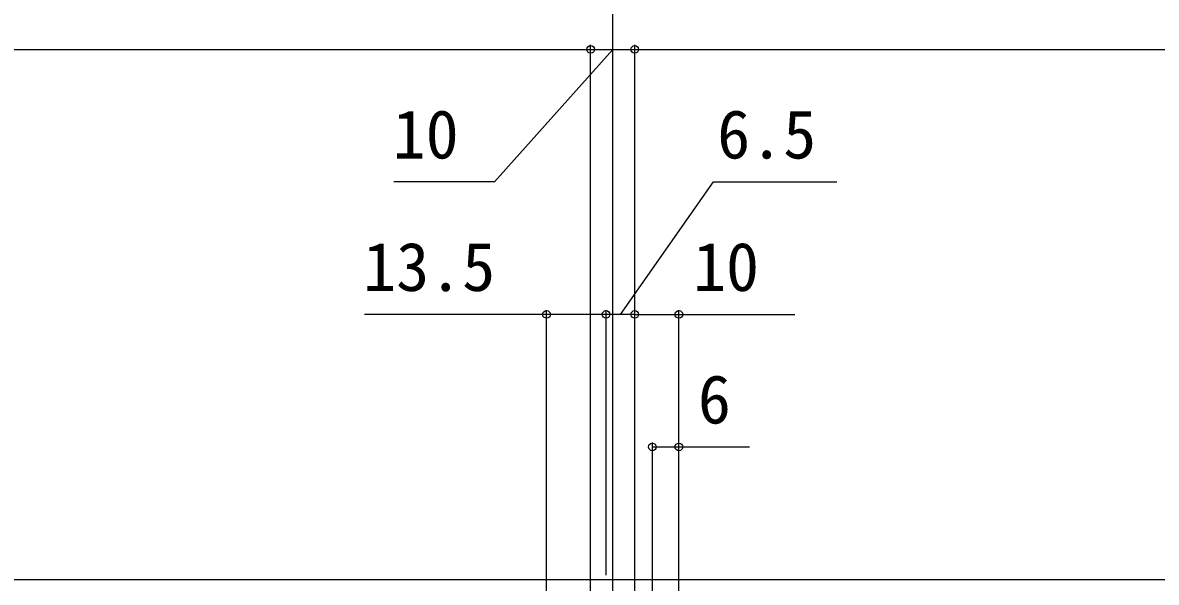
# Model space of a CAD drawing. Units: millimetres, scale not verified. Extents: x -875 to 875, y -1299 to 1293.
# Drawn here: x 335.1 to 592, y 945.5 to 1072.2 of the extents above; entities that cross this region are included whole.
import ezdxf
from ezdxf.enums import TextEntityAlignment as Align

# ---------------------------------------------------------------- set-up
doc = ezdxf.new("R2010")
doc.units = ezdxf.units.MM
doc.header["$LTSCALE"] = 8
doc.layers.add('0-3_YKK_12', color=2, linetype='Continuous')
doc.layers.add('0-5_YKK_D', color=6, linetype='Continuous')
doc.styles.add('ＭＳ ゴシック', font='')
doc.styles.get('ＭＳ ゴシック').set_extended_font_data('MS Gothic')

msp = doc.modelspace()

# ---------------------------------------------------------------- linework, layer by layer
at = {"layer": '0-3_YKK_12'}
msp.add_line((238.62, 946.2), (830, 946.2), dxfattribs=at)
at = {"layer": '0-5_YKK_D'}
for p, q in [((468.772, 873.7), (468.772, 1097.2)), ((468.772, 873.7), (468.772, 1097.2)), ((153.772, 1066.2), (463.772, 1066.2)), ((463.772, 908.9), (463.772, 1067.2)), ((463.772, 908.9), (463.772, 1067.2)), ((463.772, 1066.2), (473.772, 1066.2)), ((473.772, 908.9), (473.772, 1067.2)), ((473.772, 908.9), (473.772, 1067.2)), ((473.772, 1066.2), (783.772, 1066.2)), ((453.772, 908.9), (453.772, 1007.2)), ((467.272, 947.2), (467.272, 1007.2)), ((467.272, 947.2), (467.272, 1007.2)), ((473.772, 908.9), (473.772, 1007.2)), ((473.772, 918.2), (473.772, 1007.2)), ((483.772, 913.9), (483.772, 1007.2)), ((473.772, 1006.2), (467.272, 1006.2)), ((477.772, 918.2), (477.772, 977.2)), ((483.772, 918.2), (483.772, 977.2))]:
    msp.add_line(p, q, dxfattribs=at)
for points in [[(468.772, 1066.2), (441.956, 1036.2), (419.206, 1036.2)], [(470.522, 1006.2), (491.643, 1036.2), (519.592, 1036.2)], [(467.272, 1006.2), (453.772, 1006.2), (412.522, 1006.2)], [(473.772, 1006.2), (483.772, 1006.2), (510.022, 1006.2)], [(477.772, 976.2), (483.772, 976.2), (499.794, 976.2)]]:
    msp.add_lwpolyline(points, dxfattribs=at)
for centre in [(463.772, 1066.2), (463.772, 1066.2), (473.772, 1066.2), (473.772, 1066.2), (453.772, 1006.2), (467.272, 1006.2), (467.272, 1006.2), (473.772, 1006.2), (473.772, 1006.2), (483.772, 1006.2), (477.772, 976.2), (483.772, 976.2)]:
    msp.add_circle(centre, 0.875, dxfattribs=at)

# ---------------------------------------------------------------- texts
at = {"layer": '0-5_YKK_D', "style": 'ＭＳ ゴシック'}
for s, p in [('10', (418.905, 1038.2)), ('6.5', (492.45, 1038.2)), ('13.5', (412.221, 1008.2)), ('10', (486.971, 1008.2)), ('6', (488.079, 978.2))]:
    msp.add_text(s, height=11, dxfattribs=at).set_placement(p, align=Align.BOTTOM_LEFT)

doc.saveas('drawing.dxf')
